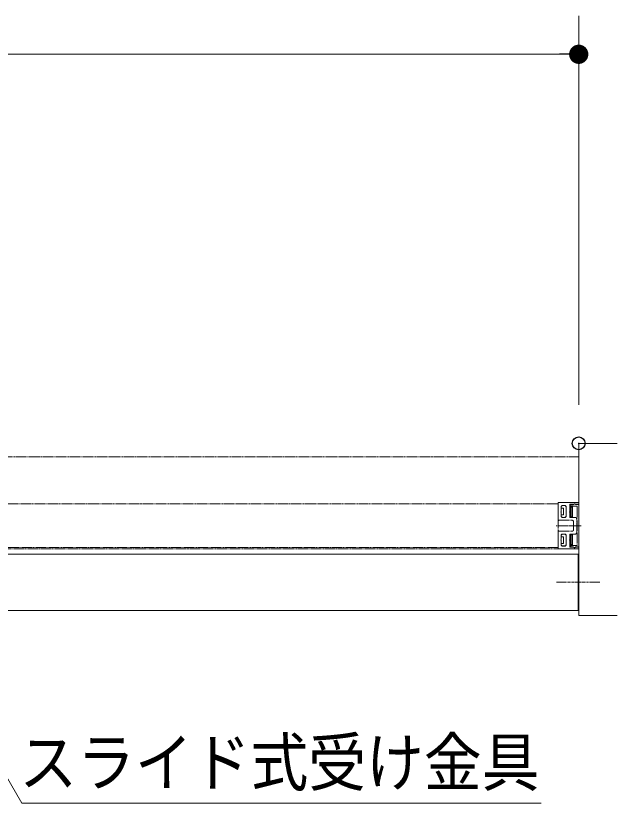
# Model space of a CAD drawing. Units: millimetres, scale not verified. Extents: x -6062 to 6062, y -3045 to 3045.
# Drawn here: x -1902 to -1434, y 1056 to 1669 of the extents above; entities that cross this region are included whole.
import ezdxf
from ezdxf.enums import TextEntityAlignment as Align

# ---------------------------------------------------------------- set-up
doc = ezdxf.new("R2010")
doc.units = ezdxf.units.MM
doc.header["$LTSCALE"] = 20
doc.header["$PDMODE"] = 32
doc.header["$PDSIZE"] = 10
doc.linetypes.add('USER1', pattern=[10.5, 8, -0.5, 0.5, -0.5, 0.5, -0.5])
doc.linetypes.add('USER2', pattern=[2.91, 1.76, -0.4, 0.35, -0.4])
for name, color, linetype, lineweight in [('0-0_2寸法-3', 7, 'Continuous', 15), ('0-1_2寸法-1', 7, 'Continuous', 15), ('0-2_0', 7, 'Continuous', 25), ('0-6_3一般', 7, 'Continuous', 15)]:
    doc.layers.add(name, color=color, linetype=linetype, lineweight=lineweight)
doc.layers.add('0-3_Defpoints', color=7, linetype='Continuous')
doc.styles.add('ＭＳ Ｐゴシック', font='')
doc.styles.get('ＭＳ Ｐゴシック').set_extended_font_data('MS PGothic')

# ---------------------------------------------------------------- blocks, each defined once
blk = doc.blocks.new('_Dot')
at = {"layer": '0-2_0'}
blk.add_line((-10, 0), (-20, 0), dxfattribs=at)
for points in [[(0, 0), (-6.37, 7.71), (-5.36, 8.44)], [(0, 0), (-5.36, 8.44), (-4.26, 9.05)], [(0, 0), (-4.26, 9.05), (-3.09, 9.51)], [(0, 0), (-3.09, 9.51), (-1.87, 9.82)], [(0, 0), (-1.87, 9.82), (-0.63, 9.98)], [(0, 0), (-0.63, 9.98), (0.63, 9.98)], [(0, 0), (0.63, 9.98), (1.87, 9.82)], [(0, 0), (1.87, 9.82), (3.09, 9.51)], [(0, 0), (3.09, 9.51), (4.26, 9.05)], [(0, 0), (4.26, 9.05), (5.36, 8.44)], [(0, 0), (5.36, 8.44), (6.37, 7.71)], [(0, 0), (-10, 0), (-9.92, 1.25)], [(0, 0), (-9.92, -1.25), (-10, 0)], [(0, 0), (-9.92, 1.25), (-9.69, 2.49)], [(0, 0), (-9.69, -2.49), (-9.92, -1.25)], [(0, 0), (-9.69, 2.49), (-9.3, 3.68)], [(0, 0), (-9.3, -3.68), (-9.69, -2.49)], [(0, 0), (-9.3, 3.68), (-8.76, 4.82)], [(0, 0), (-8.76, -4.82), (-9.3, -3.68)], [(0, 0), (-8.76, 4.82), (-8.09, 5.88)], [(0, 0), (-8.09, -5.88), (-8.76, -4.82)], [(0, 0), (-8.09, 5.88), (-7.29, 6.85)], [(0, 0), (-7.29, -6.85), (-8.09, -5.88)], [(0, 0), (-7.29, 6.85), (-6.37, 7.71)], [(0, 0), (-6.37, -7.71), (-7.29, -6.85)], [(0, 0), (-5.36, -8.44), (-6.37, -7.71)], [(0, 0), (-4.26, -9.05), (-5.36, -8.44)], [(0, 0), (-3.09, -9.51), (-4.26, -9.05)], [(0, 0), (-1.87, -9.82), (-3.09, -9.51)], [(0, 0), (-0.63, -9.98), (-1.87, -9.82)], [(0, 0), (0.63, -9.98), (-0.63, -9.98)], [(0, 0), (6.37, 7.71), (7.29, 6.85)], [(0, 0), (7.29, 6.85), (8.09, 5.88)], [(0, 0), (8.09, 5.88), (8.76, 4.82)], [(0, 0), (8.76, 4.82), (9.3, 3.68)], [(0, 0), (9.3, 3.68), (9.69, 2.49)], [(0, 0), (9.69, 2.49), (9.92, 1.25)], [(0, 0), (9.92, 1.25), (10, 0)], [(0, 0), (1.87, -9.82), (0.63, -9.98)], [(0, 0), (3.09, -9.51), (1.87, -9.82)], [(0, 0), (4.26, -9.05), (3.09, -9.51)], [(0, 0), (5.36, -8.44), (4.26, -9.05)], [(0, 0), (6.37, -7.71), (5.36, -8.44)], [(0, 0), (7.29, -6.85), (6.37, -7.71)], [(0, 0), (8.09, -5.88), (7.29, -6.85)], [(0, 0), (8.76, -4.82), (8.09, -5.88)], [(0, 0), (9.3, -3.68), (8.76, -4.82)], [(0, 0), (9.69, -2.49), (9.3, -3.68)], [(0, 0), (9.92, -1.25), (9.69, -2.49)], [(0, 0), (10, 0), (9.92, -1.25)]]:
    blk.add_solid(points, dxfattribs=at)
blk = doc.blocks.new('グループ-14')
at = {"layer": '0-6_3一般'}
for p, q in [((6480, 26720), (6480, 24040)), ((7080, 26720), (6480, 26720)), ((-59110, 24996.9), (6470, 24996.9)), ((6470, 24996.9), (6470, 24116.9)), ((-59110, 24116.9), (6470, 24116.9)), ((7080, 24040), (6480, 24040))]:
    blk.add_line(p, q, dxfattribs=at)
at = {"layer": '0-6_3一般', "linetype": 'USER1'}
for p, q in [((6160, 25792.9), (6160, 25792.3)), ((6162, 25796.9), (6162, 25076.9)), ((6162, 25788.9), (6162, 25520.9)), ((6474, 25796.9), (6164, 25796.9)), ((6226, 25752.9), (6264, 25752.9)), ((6228, 25750.9), (6262, 25750.9)), ((6340, 25659.9), (6340, 25764.9)), ((6342, 25750), (6342, 25748.9)), ((6403.4, 25770.9), (6346, 25770.9)), ((6380.1, 25762.5), (6346.8, 25755.8)), ((6480, 25770.9), (6431, 25770.9)), ((6480, 25790.9), (6480, 25770.9)), ((6206, 25659.9), (6200, 25653.9)), ((6200, 25653.9), (6206, 25647.9)), ((6206, 25659.9), (6206, 25732.9)), ((6206, 25585.9), (6206, 25647.9)), ((6208, 25710.9), (6208, 25730.9)), ((6228, 25710.9), (6208, 25710.9)), ((6208, 25704.9), (6208, 25710.9)), ((6282, 25730.9), (6282, 25587.9)), ((6284, 25585.9), (6284, 25732.9)), ((6340, 25659.9), (6334, 25653.9)), ((6334, 25653.9), (6340, 25647.9)), ((6340, 25571.9), (6340, 25647.9)), ((6342, 25573.9), (6342, 25730.9)), ((6348, 25742.9), (6450, 25742.9)), ((6348, 25736.9), (6376, 25736.9)), ((6352, 25721.9), (6352, 25721.7)), ((6352, 25721.7), (6352, 25583.1)), ((6366.8, 25726.9), (6357.2, 25726.9)), ((6367, 25726.9), (6366.8, 25726.9)), ((6372, 25583.1), (6372, 25721.7)), ((6382, 25730.9), (6382, 25573.9)), ((6456, 25736.9), (6456, 25546.9)), ((6166, 25516.9), (6168, 25516.9)), ((6208, 25607.9), (6208, 25613.9)), ((6226, 25565.9), (6264, 25565.9)), ((6228, 25607.9), (6242, 25607.9)), ((6262, 25567.9), (6228, 25567.9)), ((6346, 25565.9), (6428, 25565.9)), ((6376, 25567.9), (6348, 25567.9)), ((6357, 25577.9), (6357.2, 25577.9)), ((6357.2, 25577.9), (6366.8, 25577.9)), ((6372, 25582.9), (6372, 25583.1)), ((6398, 25371.9), (6398, 25501.9)), ((6448, 25327.9), (6448, 25545.9)), ((6456, 25516.9), (6456, 25356.9)), ((6518.6, 25436.9), (6118.6, 25436.9)), ((6489.5, 25436.9), (6334, 25436.9)), ((6520.4, 25436.9), (6400.4, 25436.9)), ((6162, 25084.9), (6162, 25352.9)), ((6166, 25356.9), (6168, 25356.9)), ((6172, 25352.9), (6172, 25351.9)), ((6172, 25351.9), (6378, 25351.9)), ((6206, 25287.9), (6206, 25225.9)), ((6208, 25265.9), (6208, 25285.9)), ((6228, 25265.9), (6208, 25265.9)), ((6208, 25259.9), (6208, 25265.9)), ((6226, 25307.9), (6264, 25307.9)), ((6228, 25305.9), (6262, 25305.9)), ((6228, 25265.9), (6242, 25265.9)), ((6282, 25285.9), (6282, 25142.9)), ((6284, 25287.9), (6284, 25140.9)), ((6340, 25301.9), (6340, 25225.9)), ((6342, 25142.9), (6342, 25299.9)), ((6346, 25307.9), (6428, 25307.9)), ((6348, 25305.9), (6376, 25305.9)), ((6352, 25290.9), (6352, 25290.7)), ((6352, 25290.7), (6352, 25152.1)), ((6366.8, 25295.9), (6357.2, 25295.9)), ((6367, 25295.9), (6366.8, 25295.9)), ((6372, 25152.1), (6372, 25290.7)), ((6382, 25299.9), (6382, 25142.9)), ((6456, 25326.9), (6456, 25136.9)), ((6206, 25225.9), (6200, 25219.9)), ((6200, 25219.9), (6206, 25213.9)), ((6206, 25213.9), (6206, 25140.9)), ((6208, 25162.9), (6208, 25168.9)), ((6340, 25225.9), (6334, 25219.9)), ((6334, 25219.9), (6340, 25213.9)), ((6340, 25213.9), (6340, 25108.9)), ((6376, 25136.9), (6348, 25136.9)), ((6357, 25146.9), (6357.2, 25146.9)), ((6357.2, 25146.9), (6366.8, 25146.9)), ((6372, 25151.9), (6372, 25152.1)), ((6160, 25080.9), (6160, 25081.4)), ((6162, 25076.9), (6480, 25076.9)), ((6474, 25076.9), (6164, 25076.9)), ((6226, 25120.9), (6264, 25120.9)), ((6262, 25122.9), (6228, 25122.9)), ((6342, 25124.9), (6342, 25123.8)), ((6403.4, 25102.9), (6346, 25102.9)), ((6346.8, 25117.9), (6380.1, 25111.3)), ((6450, 25130.9), (6348, 25130.9)), ((6480, 25102.9), (6431, 25102.9)), ((6480, 25082.9), (6480, 25102.9))]:
    blk.add_line(p, q, dxfattribs=at)
at = {"layer": '0-6_3一般', "linetype": 'USER2'}
blk.add_line((6809, 24556.9), (6129, 24556.9), dxfattribs=at)
at = {"layer": '0-6_3一般', "linetype": 'USER1'}
for points in [[(-10080, 25076.9), (6480, 25076.9), (6480, 26510), (-10080, 26510)], [(-9762, 25096.9), (-9762, 25776.9), (6162, 25776.9), (6162, 25096.9)]]:
    blk.add_lwpolyline(points, close=True, dxfattribs=at)
for points in [[(6480, 25076.9), (6480, 25796.9), (6162, 25796.9)], [(6415, 25775.5), (6393.1, 25762.9), (6384, 25762.9)], [(6430, 25106.9), (6480, 25106.9), (6480, 25766.9), (6430, 25766.9)], [(6242, 25607.9), (6242, 25710.9), (6228, 25710.9)], [(6357.2, 25726.9), (6357, 25726.9), (6356.8, 25726.8), (6356.6, 25726.8), (6356.4, 25726.8), (6356.2, 25726.7), (6356, 25726.7), (6355.8, 25726.6), (6355.6, 25726.6), (6355.4, 25726.5), (6355.3, 25726.4), (6355.1, 25726.3), (6354.9, 25726.3), (6354.7, 25726.2), (6354.6, 25726), (6354.4, 25725.9), (6354.2, 25725.8), (6354.1, 25725.7), (6353.9, 25725.6), (6353.8, 25725.4), (6353.6, 25725.3), (6353.5, 25725.1), (6353.3, 25725), (6353.2, 25724.8), (6353.1, 25724.6), (6352.9, 25724.5), (6352.8, 25724.3), (6352.7, 25724.1), (6352.6, 25724), (6352.5, 25723.8), (6352.4, 25723.6), (6352.4, 25723.4), (6352.3, 25723.2), (6352.2, 25723.1), (6352.2, 25722.9), (6352.1, 25722.7), (6352.1, 25722.5), (6352.1, 25722.3), (6352, 25722.1), (6352, 25721.9)], [(6372, 25721.7), (6372, 25721.9), (6372, 25722.1), (6371.9, 25722.3), (6371.9, 25722.5), (6371.9, 25722.7), (6371.8, 25722.9), (6371.8, 25723.1), (6371.7, 25723.3), (6371.6, 25723.4), (6371.5, 25723.6), (6371.5, 25723.8), (6371.4, 25724), (6371.3, 25724.1), (6371.2, 25724.3), (6371.1, 25724.5), (6370.9, 25724.6), (6370.8, 25724.8), (6370.7, 25725), (6370.5, 25725.1), (6370.4, 25725.3), (6370.2, 25725.4), (6370.1, 25725.6), (6369.9, 25725.7), (6369.8, 25725.8), (6369.6, 25725.9), (6369.4, 25726.1), (6369.3, 25726.2), (6369.1, 25726.3), (6368.9, 25726.4), (6368.7, 25726.4), (6368.5, 25726.5), (6368.4, 25726.6), (6368.2, 25726.6), (6368, 25726.7), (6367.8, 25726.8), (6367.6, 25726.8), (6367.4, 25726.8), (6367.2, 25726.9), (6367, 25726.9)], [(6172, 25520.9), (6172, 25521.9), (6378, 25521.9)], [(6208, 25587.9), (6208, 25607.9), (6228, 25607.9)], [(6352, 25583.1), (6352, 25582.9), (6352, 25582.7), (6352.1, 25582.5), (6352.1, 25582.3), (6352.1, 25582.1), (6352.2, 25581.9), (6352.2, 25581.7), (6352.3, 25581.5), (6352.4, 25581.3), (6352.5, 25581.2), (6352.5, 25581), (6352.6, 25580.8), (6352.7, 25580.6), (6352.8, 25580.5), (6352.9, 25580.3), (6353.1, 25580.1), (6353.2, 25580), (6353.3, 25579.8), (6353.5, 25579.6), (6353.6, 25579.5), (6353.8, 25579.3), (6353.9, 25579.2), (6354.1, 25579.1), (6354.2, 25578.9), (6354.4, 25578.8), (6354.6, 25578.7), (6354.7, 25578.6), (6354.9, 25578.5), (6355.1, 25578.4), (6355.3, 25578.3), (6355.5, 25578.2), (6355.6, 25578.2), (6355.8, 25578.1), (6356, 25578.1), (6356.2, 25578), (6356.4, 25578), (6356.6, 25577.9), (6356.8, 25577.9), (6357, 25577.9)], [(6366.8, 25577.9), (6367, 25577.9), (6367.2, 25577.9), (6367.4, 25577.9), (6367.6, 25578), (6367.8, 25578), (6368, 25578.1), (6368.2, 25578.1), (6368.4, 25578.2), (6368.6, 25578.3), (6368.7, 25578.3), (6368.9, 25578.4), (6369.1, 25578.5), (6369.3, 25578.6), (6369.4, 25578.7), (6369.6, 25578.8), (6369.8, 25579), (6369.9, 25579.1), (6370.1, 25579.2), (6370.2, 25579.4), (6370.4, 25579.5), (6370.5, 25579.7), (6370.7, 25579.8), (6370.8, 25580), (6370.9, 25580.1), (6371.1, 25580.3), (6371.2, 25580.5), (6371.3, 25580.6), (6371.4, 25580.8), (6371.5, 25581), (6371.6, 25581.2), (6371.6, 25581.3), (6371.7, 25581.5), (6371.8, 25581.7), (6371.8, 25581.9), (6371.9, 25582.1), (6371.9, 25582.3), (6371.9, 25582.5), (6372, 25582.7), (6372, 25582.9)], [(6456, 25546.9), (6450, 25546.9), (6450, 25516.9), (6456, 25516.9)], [(6242, 25265.9), (6242, 25162.9), (6228, 25162.9)], [(6357.2, 25295.9), (6357, 25295.9), (6356.8, 25295.8), (6356.6, 25295.8), (6356.4, 25295.8), (6356.2, 25295.7), (6356, 25295.7), (6355.8, 25295.6), (6355.6, 25295.6), (6355.4, 25295.5), (6355.3, 25295.4), (6355.1, 25295.3), (6354.9, 25295.3), (6354.7, 25295.2), (6354.6, 25295), (6354.4, 25294.9), (6354.2, 25294.8), (6354.1, 25294.7), (6353.9, 25294.6), (6353.8, 25294.4), (6353.6, 25294.3), (6353.5, 25294.1), (6353.3, 25294), (6353.2, 25293.8), (6353.1, 25293.6), (6352.9, 25293.5), (6352.8, 25293.3), (6352.7, 25293.1), (6352.6, 25293), (6352.5, 25292.8), (6352.4, 25292.6), (6352.4, 25292.4), (6352.3, 25292.2), (6352.2, 25292.1), (6352.2, 25291.9), (6352.1, 25291.7), (6352.1, 25291.5), (6352.1, 25291.3), (6352, 25291.1), (6352, 25290.9)], [(6372, 25290.7), (6372, 25290.9), (6372, 25291.1), (6371.9, 25291.3), (6371.9, 25291.5), (6371.9, 25291.7), (6371.8, 25291.9), (6371.8, 25292.1), (6371.7, 25292.3), (6371.6, 25292.4), (6371.5, 25292.6), (6371.5, 25292.8), (6371.4, 25293), (6371.3, 25293.1), (6371.2, 25293.3), (6371.1, 25293.5), (6370.9, 25293.6), (6370.8, 25293.8), (6370.7, 25294), (6370.5, 25294.1), (6370.4, 25294.3), (6370.2, 25294.4), (6370.1, 25294.6), (6369.9, 25294.7), (6369.8, 25294.8), (6369.6, 25294.9), (6369.4, 25295.1), (6369.3, 25295.2), (6369.1, 25295.3), (6368.9, 25295.4), (6368.7, 25295.4), (6368.5, 25295.5), (6368.4, 25295.6), (6368.2, 25295.6), (6368, 25295.7), (6367.8, 25295.8), (6367.6, 25295.8), (6367.4, 25295.8), (6367.2, 25295.9), (6367, 25295.9)], [(6456, 25356.9), (6450, 25356.9), (6450, 25326.9), (6456, 25326.9)], [(6208, 25142.9), (6208, 25162.9), (6228, 25162.9)], [(6352, 25152.1), (6352, 25151.9), (6352, 25151.7), (6352.1, 25151.5), (6352.1, 25151.3), (6352.1, 25151.1), (6352.2, 25150.9), (6352.2, 25150.7), (6352.3, 25150.5), (6352.4, 25150.3), (6352.5, 25150.2), (6352.5, 25150), (6352.6, 25149.8), (6352.7, 25149.6), (6352.8, 25149.5), (6352.9, 25149.3), (6353.1, 25149.1), (6353.2, 25149), (6353.3, 25148.8), (6353.5, 25148.6), (6353.6, 25148.5), (6353.8, 25148.3), (6353.9, 25148.2), (6354.1, 25148.1), (6354.2, 25147.9), (6354.4, 25147.8), (6354.6, 25147.7), (6354.7, 25147.6), (6354.9, 25147.5), (6355.1, 25147.4), (6355.3, 25147.3), (6355.5, 25147.2), (6355.6, 25147.2), (6355.8, 25147.1), (6356, 25147.1), (6356.2, 25147), (6356.4, 25147), (6356.6, 25146.9), (6356.8, 25146.9), (6357, 25146.9)], [(6366.8, 25146.9), (6367, 25146.9), (6367.2, 25146.9), (6367.4, 25146.9), (6367.6, 25147), (6367.8, 25147), (6368, 25147.1), (6368.2, 25147.1), (6368.4, 25147.2), (6368.6, 25147.3), (6368.7, 25147.3), (6368.9, 25147.4), (6369.1, 25147.5), (6369.3, 25147.6), (6369.4, 25147.7), (6369.6, 25147.8), (6369.8, 25148), (6369.9, 25148.1), (6370.1, 25148.2), (6370.2, 25148.4), (6370.4, 25148.5), (6370.5, 25148.7), (6370.7, 25148.8), (6370.8, 25149), (6370.9, 25149.1), (6371.1, 25149.3), (6371.2, 25149.5), (6371.3, 25149.6), (6371.4, 25149.8), (6371.5, 25150), (6371.6, 25150.2), (6371.6, 25150.3), (6371.7, 25150.5), (6371.8, 25150.7), (6371.8, 25150.9), (6371.9, 25151.1), (6371.9, 25151.3), (6371.9, 25151.5), (6372, 25151.7), (6372, 25151.9)], [(6384, 25110.9), (6393.1, 25110.9), (6415, 25098.2)]]:
    blk.add_lwpolyline(points, dxfattribs=at)
for centre, radius, start, end in [((6164, 25792.9), 4, 90, 180), ((6164, 25792.3), 4, 180, 240), ((6226, 25732.9), 20, 90, 180), ((6228, 25730.9), 20, 90, 180), ((6262, 25730.9), 20, 0, 90), ((6264, 25732.9), 20, 0, 90), ((6346, 25764.9), 6, 90, 180), ((6348, 25750), 6, 101.30993, 180), ((6348, 25748.9), 6, 180, 270), ((6384, 25742.9), 20, 90, 101.30993), ((6416, 25764.9), 14, 33.74899, 154.62307), ((6420, 25766.9), 10, 0, 120), ((6431, 25774.9), 4, 213.74899, 270), ((6474, 25790.9), 6, 0, 90), ((6348, 25730.9), 6, 97.23876, 172.76124), ((6348, 25730.9), 6, 172.76124, 180), ((6348, 25730.9), 6, 90, 97.23876), ((6376, 25730.9), 6, 82.76124, 90), ((6376, 25730.9), 6, 7.23876, 82.76124), ((6376, 25730.9), 6, 0, 7.23876), ((6450, 25736.9), 6, 0, 90), ((6166, 25520.9), 4, 180, 270), ((6168, 25520.9), 4, 270, 0), ((6226, 25585.9), 20, 180, 270), ((6228, 25587.9), 20, 180, 270), ((6262, 25587.9), 20, 270, 0), ((6264, 25585.9), 20, 270, 0), ((6346, 25571.9), 6, 180, 270), ((6348, 25573.9), 6, 180, 187.23876), ((6348, 25573.9), 6, 187.23876, 262.76124), ((6348, 25573.9), 6, 262.76124, 270), ((6376, 25573.9), 6, 270, 277.23876), ((6376, 25573.9), 6, 277.23876, 352.76124), ((6378, 25501.9), 20, 0, 90), ((6376, 25573.9), 6, 352.76124, 0), ((6428, 25545.9), 20, 0, 90), ((6166, 25352.9), 4, 90, 180), ((6168, 25352.9), 4, 0, 90), ((6226, 25287.9), 20, 90, 180), ((6228, 25285.9), 20, 90, 180), ((6262, 25285.9), 20, 0, 90), ((6264, 25287.9), 20, 0, 90), ((6346, 25301.9), 6, 90, 180), ((6348, 25299.9), 6, 97.23876, 172.76124), ((6348, 25299.9), 6, 172.76124, 180), ((6348, 25299.9), 6, 90, 97.23876), ((6376, 25299.9), 6, 82.76124, 90), ((6376, 25299.9), 6, 7.23876, 82.76124), ((6378, 25371.9), 20, 270, 0), ((6376, 25299.9), 6, 0, 7.23876), ((6428, 25327.9), 20, 270, 0), ((6226, 25140.9), 20, 180, 270), ((6228, 25142.9), 20, 180, 270), ((6262, 25142.9), 20, 270, 0), ((6264, 25140.9), 20, 270, 0), ((6348, 25142.9), 6, 180, 187.23876), ((6348, 25142.9), 6, 187.23876, 262.76124), ((6348, 25142.9), 6, 262.76124, 270), ((6376, 25142.9), 6, 270, 277.23876), ((6376, 25142.9), 6, 277.23876, 352.76124), ((6376, 25142.9), 6, 352.76124, 0), ((6450, 25136.9), 6, 270, 0), ((6164, 25081.4), 4, 120, 180), ((6164, 25080.9), 4, 180, 270), ((6346, 25108.9), 6, 180, 270), ((6348, 25124.9), 6, 90, 180), ((6348, 25123.8), 6, 180, 258.69007), ((6384, 25130.9), 20, 258.69007, 270), ((6416, 25108.9), 14, 205.37693, 326.25101), ((6420, 25106.9), 10, 240, 0), ((6431, 25098.9), 4, 90, 146.25101), ((6474, 25082.9), 6, 270, 0)]:
    blk.add_arc(centre, radius, start, end, dxfattribs=at)

msp = doc.modelspace()

# ---------------------------------------------------------------- linework, layer by layer
at = {"layer": '0-0_2寸法-3'}
msp.add_lwpolyline([(-1996.49, 1227.84), (-1897.18, 1055.84), (-1492.81, 1055.84)], dxfattribs=at)
at = {"layer": '0-1_2寸法-1'}
for p, q in [((-1463.5, 1366), (-1463.5, 1668.86)), ((-1478.51, 1638.86), (-4728.49, 1638.86))]:
    msp.add_line(p, q, dxfattribs=at)
at = {"layer": '0-3_Defpoints'}
msp.add_point((-1463.5, 1336), dxfattribs=at)

# ---------------------------------------------------------------- block references
at = {"layer": '0-1_2寸法-1', "xscale": 0.7503418, "yscale": 0.7503418}
msp.add_blockref('_Dot', (-1463.5, 1638.86), dxfattribs=at)
at = {"layer": '0-6_3一般', "xscale": 0.05, "yscale": 0.05}
msp.add_blockref('グループ-14', (-1787.5, 0), dxfattribs=at)

# ---------------------------------------------------------------- texts
at = {"layer": '0-0_2寸法-3', "style": 'ＭＳ Ｐゴシック', "width": 0.9}
msp.add_text('スライド式受け金具', height=36.66, dxfattribs=at).set_placement((-1899.11, 1058.39), align=Align.BOTTOM_LEFT)

doc.saveas('drawing.dxf')
